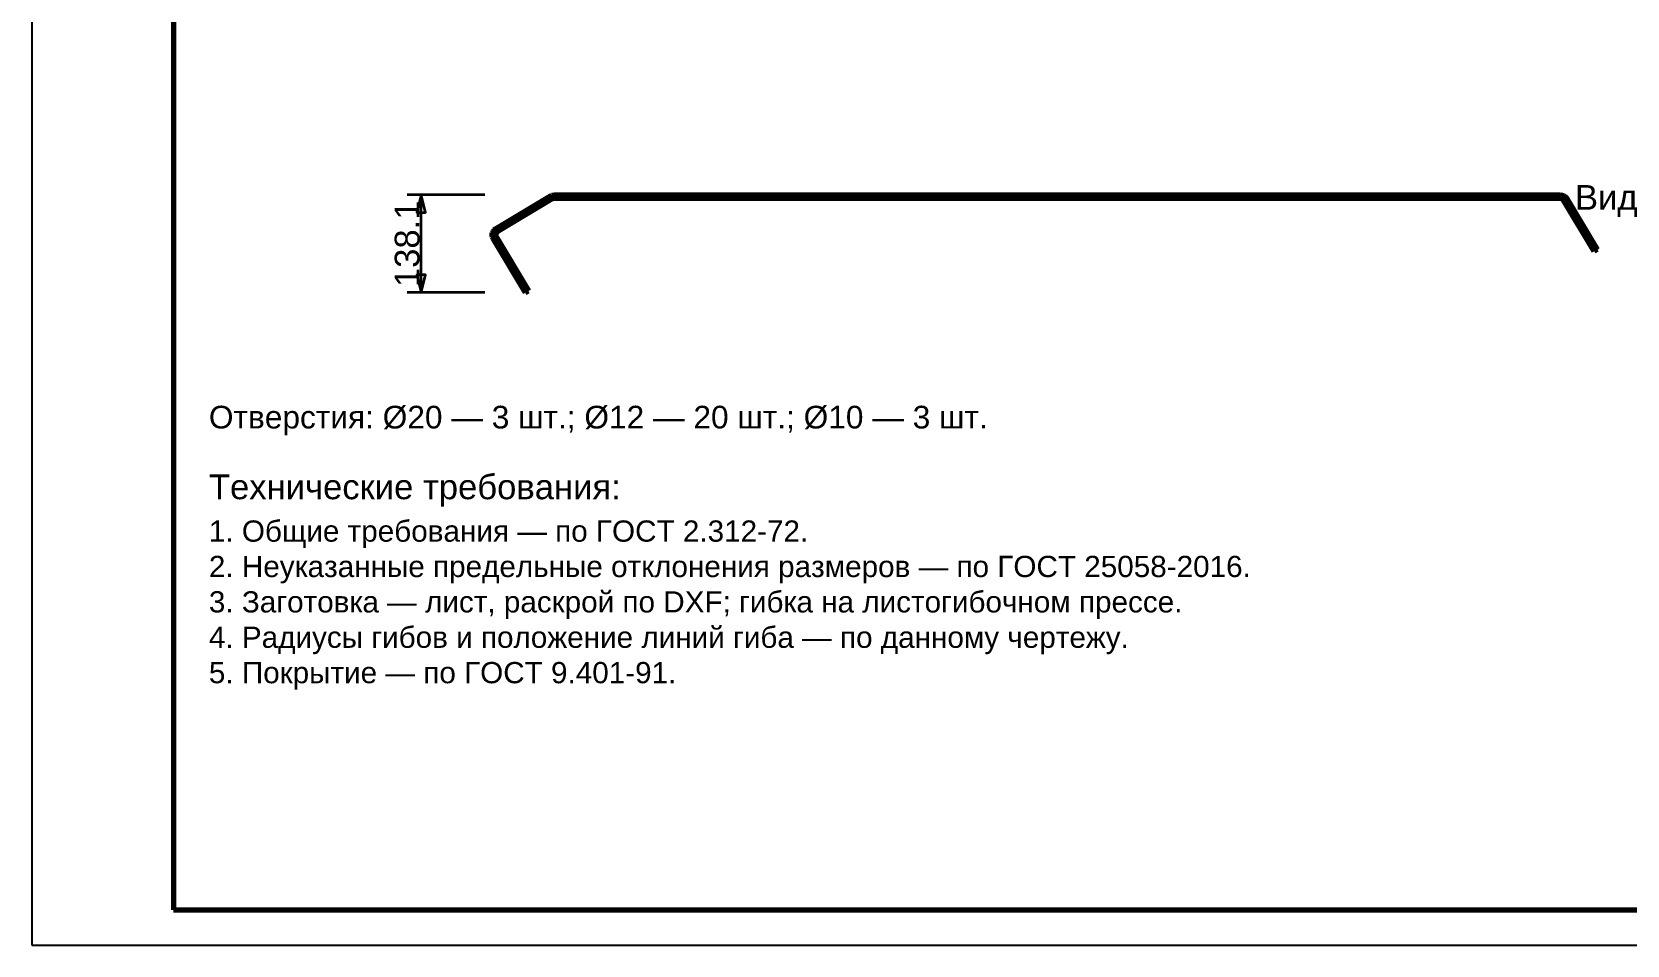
# Model space of a CAD drawing. Header units: millimetres. Extents: x 0 to 420, y 0 to 297.
# Drawn here: x 0 to 225.3, y 0 to 129 of the extents above; entities that cross this region are included whole.
import ezdxf
from ezdxf.enums import TextEntityAlignment as Align

# ---------------------------------------------------------------- set-up
doc = ezdxf.new("R2010")
doc.units = ezdxf.units.MM
doc.linetypes.add('DASHED', pattern=[1.524, 1.27, -0.254])
doc.styles.add('GOST', font='Arial')

msp = doc.modelspace()

# ---------------------------------------------------------------- linework, layer by layer
at = {"color": 7, "lineweight": 35}
for p, q in [((64, 106), (53, 106)), ((55, 92.19), (55, 106)), ((64, 92.19), (53, 92.19))]:
    msp.add_line(p, q, dxfattribs=at)
at = {"color": 1, "lineweight": 70}
for p, q in [((73.25, 105.86), (73.41, 105.94)), ((73.41, 105.94), (73.58, 105.98)), ((73.58, 105.98), (73.76, 106)), ((73.76, 106), (215.94, 106)), ((73.76, 105.5), (73.76, 106)), ((215.94, 106), (216.15, 105.98)), ((215.94, 105.5), (215.94, 106)), ((216.15, 105.98), (216.34, 105.92)), ((216.34, 105.92), (216.52, 105.82)), ((65.48, 101.19), (73.25, 105.86)), ((73.51, 105.43), (65.74, 100.76)), ((73.63, 105.48), (73.51, 105.43)), ((73.76, 105.5), (73.63, 105.48)), ((215.94, 105.5), (73.76, 105.5)), ((216.11, 105.47), (215.94, 105.5)), ((216.26, 105.39), (216.11, 105.47)), ((216.37, 105.26), (216.26, 105.39)), ((220.7, 98.04), (216.37, 105.26)), ((216.52, 105.82), (216.68, 105.68)), ((216.68, 105.68), (216.8, 105.52)), ((216.8, 105.52), (221.13, 98.3)), ((65, 100.46), (65.06, 100.68)), ((65, 100.24), (65, 100.46)), ((65.05, 100.02), (65, 100.24)), ((65.14, 99.82), (65.05, 100.02)), ((65.06, 100.68), (65.16, 100.88)), ((69.72, 92.19), (65.14, 99.82)), ((65.16, 100.88), (65.3, 101.05)), ((65.3, 101.05), (65.48, 101.19)), ((65.54, 100.53), (65.5, 100.38)), ((65.5, 100.38), (65.51, 100.22)), ((65.51, 100.22), (65.57, 100.08)), ((65.62, 100.66), (65.54, 100.53)), ((65.57, 100.08), (70.15, 92.45)), ((65.74, 100.76), (65.62, 100.66)), ((221.13, 98.3), (220.7, 98.04)), ((69.72, 92.19), (70.15, 92.45))]:
    msp.add_line(p, q, dxfattribs=at)
at = {"color": 5, "linetype": 'DASHED', "lineweight": 35}
for p, q in [((73.25, 105.86), (73.41, 105.94)), ((73.41, 105.94), (73.58, 105.98)), ((73.58, 105.98), (73.76, 106)), ((73.76, 106), (215.94, 106)), ((215.94, 106), (216.15, 105.98)), ((216.15, 105.98), (216.34, 105.92)), ((216.34, 105.92), (216.52, 105.82)), ((65.48, 101.19), (73.25, 105.86)), ((65.74, 100.76), (73.51, 105.43)), ((73.51, 105.43), (73.63, 105.48)), ((73.63, 105.48), (73.76, 105.5)), ((73.76, 105.5), (215.94, 105.5)), ((215.94, 105.5), (216.11, 105.47)), ((216.11, 105.47), (216.26, 105.39)), ((216.26, 105.39), (216.37, 105.26)), ((216.37, 105.26), (220.7, 98.04)), ((216.52, 105.82), (216.68, 105.68)), ((216.68, 105.68), (216.8, 105.52)), ((216.8, 105.52), (221.13, 98.3)), ((219.02, 101.81), (218.59, 101.56)), ((219.02, 101.81), (218.59, 101.56)), ((219.02, 101.81), (218.59, 101.56)), ((219.02, 101.81), (218.59, 101.56)), ((219.02, 101.81), (218.59, 101.56)), ((219.02, 101.81), (218.59, 101.56)), ((219.02, 101.81), (218.59, 101.56)), ((219.02, 101.81), (218.59, 101.56)), ((219.02, 101.81), (218.59, 101.56)), ((219.02, 101.81), (218.59, 101.56)), ((218.59, 101.56), (218.6, 101.54)), ((218.6, 101.54), (218.59, 101.56)), ((218.59, 101.56), (218.6, 101.54)), ((218.6, 101.54), (218.59, 101.56)), ((218.59, 101.56), (218.6, 101.54)), ((218.6, 101.54), (218.59, 101.56)), ((218.59, 101.56), (218.6, 101.54)), ((218.6, 101.54), (218.59, 101.56)), ((218.59, 101.56), (218.6, 101.54)), ((218.6, 101.54), (218.59, 101.56)), ((218.6, 101.54), (218.62, 101.51)), ((218.62, 101.51), (218.6, 101.54)), ((218.6, 101.54), (218.62, 101.51)), ((218.62, 101.51), (218.6, 101.54)), ((218.6, 101.54), (218.62, 101.51)), ((218.62, 101.51), (218.6, 101.54)), ((218.6, 101.54), (218.62, 101.51)), ((218.62, 101.51), (218.6, 101.54)), ((218.6, 101.54), (218.62, 101.51)), ((218.62, 101.51), (218.6, 101.54)), ((218.62, 101.51), (218.66, 101.44)), ((218.66, 101.44), (218.62, 101.51)), ((218.62, 101.51), (218.66, 101.44)), ((218.66, 101.44), (218.62, 101.51)), ((218.62, 101.51), (218.66, 101.44)), ((218.66, 101.44), (218.62, 101.51)), ((218.62, 101.51), (218.66, 101.44)), ((218.66, 101.44), (218.62, 101.51)), ((218.62, 101.51), (218.66, 101.44)), ((218.66, 101.44), (218.62, 101.51)), ((218.66, 101.44), (218.71, 101.36)), ((218.71, 101.36), (218.66, 101.44)), ((218.66, 101.44), (218.71, 101.36)), ((218.71, 101.36), (218.66, 101.44)), ((218.66, 101.44), (218.71, 101.36)), ((218.71, 101.36), (218.66, 101.44)), ((218.66, 101.44), (218.71, 101.36)), ((218.71, 101.36), (218.66, 101.44)), ((218.66, 101.44), (218.71, 101.36)), ((218.71, 101.36), (218.66, 101.44)), ((219.03, 101.8), (219.02, 101.81)), ((219.02, 101.81), (219.03, 101.8)), ((219.03, 101.8), (219.02, 101.81)), ((219.02, 101.81), (219.03, 101.8)), ((219.03, 101.8), (219.02, 101.81)), ((219.02, 101.81), (219.03, 101.8)), ((219.03, 101.8), (219.02, 101.81)), ((219.02, 101.81), (219.03, 101.8)), ((219.03, 101.8), (219.02, 101.81)), ((219.02, 101.81), (219.03, 101.8)), ((219.05, 101.76), (219.03, 101.8)), ((219.03, 101.8), (219.05, 101.76)), ((219.05, 101.76), (219.03, 101.8)), ((219.03, 101.8), (219.05, 101.76)), ((219.05, 101.76), (219.03, 101.8)), ((219.03, 101.8), (219.05, 101.76)), ((219.05, 101.76), (219.03, 101.8)), ((219.03, 101.8), (219.05, 101.76)), ((219.05, 101.76), (219.03, 101.8)), ((219.03, 101.8), (219.05, 101.76)), ((219.09, 101.7), (219.05, 101.76)), ((219.05, 101.76), (219.09, 101.7)), ((219.09, 101.7), (219.05, 101.76)), ((219.05, 101.76), (219.09, 101.7)), ((219.09, 101.7), (219.05, 101.76)), ((219.05, 101.76), (219.09, 101.7)), ((219.09, 101.7), (219.05, 101.76)), ((219.05, 101.76), (219.09, 101.7)), ((219.09, 101.7), (219.05, 101.76)), ((219.05, 101.76), (219.09, 101.7)), ((219.14, 101.62), (219.09, 101.7)), ((219.09, 101.7), (219.14, 101.62)), ((219.14, 101.62), (219.09, 101.7)), ((219.09, 101.7), (219.14, 101.62)), ((219.14, 101.62), (219.09, 101.7)), ((219.09, 101.7), (219.14, 101.62)), ((219.14, 101.62), (219.09, 101.7)), ((219.09, 101.7), (219.14, 101.62)), ((219.14, 101.62), (219.09, 101.7)), ((219.09, 101.7), (219.14, 101.62)), ((219.2, 101.52), (219.14, 101.62)), ((219.14, 101.62), (219.2, 101.52)), ((219.2, 101.52), (219.14, 101.62)), ((219.14, 101.62), (219.2, 101.52)), ((219.2, 101.52), (219.14, 101.62)), ((219.14, 101.62), (219.2, 101.52)), ((219.2, 101.52), (219.14, 101.62)), ((219.14, 101.62), (219.2, 101.52)), ((219.2, 101.52), (219.14, 101.62)), ((219.14, 101.62), (219.2, 101.52)), ((219.26, 101.41), (219.2, 101.52)), ((219.2, 101.52), (219.26, 101.41)), ((219.26, 101.41), (219.2, 101.52)), ((219.2, 101.52), (219.26, 101.41)), ((219.26, 101.41), (219.2, 101.52)), ((219.2, 101.52), (219.26, 101.41)), ((219.26, 101.41), (219.2, 101.52)), ((219.2, 101.52), (219.26, 101.41)), ((219.26, 101.41), (219.2, 101.52)), ((219.2, 101.52), (219.26, 101.41)), ((219.33, 101.3), (219.26, 101.41)), ((219.26, 101.41), (219.33, 101.3)), ((219.33, 101.3), (219.26, 101.41)), ((219.26, 101.41), (219.33, 101.3)), ((219.33, 101.3), (219.26, 101.41)), ((219.26, 101.41), (219.33, 101.3)), ((219.33, 101.3), (219.26, 101.41)), ((219.26, 101.41), (219.33, 101.3)), ((219.33, 101.3), (219.26, 101.41)), ((219.26, 101.41), (219.33, 101.3)), ((65, 100.46), (65.06, 100.68)), ((65, 100.24), (65, 100.46)), ((65.05, 100.02), (65, 100.24)), ((65.14, 99.82), (65.05, 100.02)), ((65.06, 100.68), (65.16, 100.88)), ((69.72, 92.19), (65.14, 99.82)), ((65.16, 100.88), (65.3, 101.05)), ((65.3, 101.05), (65.48, 101.19)), ((65.5, 100.38), (65.54, 100.53)), ((65.51, 100.22), (65.5, 100.38)), ((65.57, 100.08), (65.51, 100.22)), ((65.54, 100.53), (65.62, 100.66)), ((70.15, 92.45), (65.57, 100.08)), ((65.62, 100.66), (65.74, 100.76)), ((218.71, 101.36), (218.77, 101.27)), ((218.77, 101.27), (218.71, 101.36)), ((218.71, 101.36), (218.77, 101.27)), ((218.77, 101.27), (218.71, 101.36)), ((218.71, 101.36), (218.77, 101.27)), ((218.77, 101.27), (218.71, 101.36)), ((218.71, 101.36), (218.77, 101.27)), ((218.77, 101.27), (218.71, 101.36)), ((218.71, 101.36), (218.77, 101.27)), ((218.77, 101.27), (218.71, 101.36)), ((218.77, 101.27), (218.83, 101.16)), ((218.83, 101.16), (218.77, 101.27)), ((218.77, 101.27), (218.83, 101.16)), ((218.83, 101.16), (218.77, 101.27)), ((218.77, 101.27), (218.83, 101.16)), ((218.83, 101.16), (218.77, 101.27)), ((218.77, 101.27), (218.83, 101.16)), ((218.83, 101.16), (218.77, 101.27)), ((218.77, 101.27), (218.83, 101.16)), ((218.83, 101.16), (218.77, 101.27)), ((218.83, 101.16), (218.9, 101.04)), ((218.9, 101.04), (218.83, 101.16)), ((218.83, 101.16), (218.9, 101.04)), ((218.9, 101.04), (218.83, 101.16)), ((218.83, 101.16), (218.9, 101.04)), ((218.9, 101.04), (218.83, 101.16)), ((218.83, 101.16), (218.9, 101.04)), ((218.9, 101.04), (218.83, 101.16)), ((218.83, 101.16), (218.9, 101.04)), ((218.9, 101.04), (218.83, 101.16)), ((218.9, 101.04), (218.97, 100.93)), ((218.97, 100.93), (218.9, 101.04)), ((218.9, 101.04), (218.97, 100.93)), ((218.97, 100.93), (218.9, 101.04)), ((218.9, 101.04), (218.97, 100.93)), ((218.97, 100.93), (218.9, 101.04)), ((218.9, 101.04), (218.97, 100.93)), ((218.97, 100.93), (218.9, 101.04)), ((218.9, 101.04), (218.97, 100.93)), ((218.97, 100.93), (218.9, 101.04)), ((218.97, 100.93), (219.04, 100.82)), ((219.04, 100.82), (218.97, 100.93)), ((218.97, 100.93), (219.04, 100.82)), ((219.04, 100.82), (218.97, 100.93)), ((218.97, 100.93), (219.04, 100.82)), ((219.04, 100.82), (218.97, 100.93)), ((218.97, 100.93), (219.04, 100.82)), ((219.04, 100.82), (218.97, 100.93)), ((218.97, 100.93), (219.04, 100.82)), ((219.04, 100.82), (218.97, 100.93)), ((219.04, 100.82), (219.1, 100.72)), ((219.1, 100.72), (219.04, 100.82)), ((219.04, 100.82), (219.1, 100.72)), ((219.1, 100.72), (219.04, 100.82)), ((219.04, 100.82), (219.1, 100.72)), ((219.1, 100.72), (219.04, 100.82)), ((219.04, 100.82), (219.1, 100.72)), ((219.1, 100.72), (219.04, 100.82)), ((219.04, 100.82), (219.1, 100.72)), ((219.1, 100.72), (219.04, 100.82)), ((219.1, 100.72), (219.14, 100.64)), ((219.14, 100.64), (219.1, 100.72)), ((219.1, 100.72), (219.14, 100.64)), ((219.14, 100.64), (219.1, 100.72)), ((219.1, 100.72), (219.14, 100.64)), ((219.14, 100.64), (219.1, 100.72)), ((219.1, 100.72), (219.14, 100.64)), ((219.14, 100.64), (219.1, 100.72)), ((219.1, 100.72), (219.14, 100.64)), ((219.14, 100.64), (219.1, 100.72)), ((219.14, 100.64), (219.18, 100.58)), ((219.18, 100.58), (219.14, 100.64)), ((219.14, 100.64), (219.18, 100.58)), ((219.18, 100.58), (219.14, 100.64)), ((219.14, 100.64), (219.18, 100.58)), ((219.18, 100.58), (219.14, 100.64)), ((219.14, 100.64), (219.18, 100.58)), ((219.18, 100.58), (219.14, 100.64)), ((219.14, 100.64), (219.18, 100.58)), ((219.18, 100.58), (219.14, 100.64)), ((219.18, 100.58), (219.2, 100.54)), ((219.2, 100.54), (219.18, 100.58)), ((219.18, 100.58), (219.2, 100.54)), ((219.2, 100.54), (219.18, 100.58)), ((219.18, 100.58), (219.2, 100.54)), ((219.2, 100.54), (219.18, 100.58)), ((219.18, 100.58), (219.2, 100.54)), ((219.2, 100.54), (219.18, 100.58)), ((219.18, 100.58), (219.2, 100.54)), ((219.2, 100.54), (219.18, 100.58)), ((219.2, 100.54), (219.21, 100.53)), ((219.21, 100.53), (219.2, 100.54)), ((219.2, 100.54), (219.21, 100.53)), ((219.21, 100.53), (219.2, 100.54)), ((219.2, 100.54), (219.21, 100.53)), ((219.21, 100.53), (219.2, 100.54)), ((219.2, 100.54), (219.21, 100.53)), ((219.21, 100.53), (219.2, 100.54)), ((219.2, 100.54), (219.21, 100.53)), ((219.21, 100.53), (219.2, 100.54)), ((219.64, 100.79), (219.21, 100.53)), ((219.64, 100.79), (219.21, 100.53)), ((219.64, 100.79), (219.21, 100.53)), ((219.64, 100.79), (219.21, 100.53)), ((219.64, 100.79), (219.21, 100.53)), ((219.64, 100.79), (219.21, 100.53)), ((219.64, 100.79), (219.21, 100.53)), ((219.64, 100.79), (219.21, 100.53)), ((219.64, 100.79), (219.21, 100.53)), ((219.64, 100.79), (219.21, 100.53)), ((219.4, 101.19), (219.33, 101.3)), ((219.33, 101.3), (219.4, 101.19)), ((219.4, 101.19), (219.33, 101.3)), ((219.33, 101.3), (219.4, 101.19)), ((219.4, 101.19), (219.33, 101.3)), ((219.33, 101.3), (219.4, 101.19)), ((219.4, 101.19), (219.33, 101.3)), ((219.33, 101.3), (219.4, 101.19)), ((219.4, 101.19), (219.33, 101.3)), ((219.33, 101.3), (219.4, 101.19)), ((219.47, 101.08), (219.4, 101.19)), ((219.4, 101.19), (219.47, 101.08)), ((219.47, 101.08), (219.4, 101.19)), ((219.4, 101.19), (219.47, 101.08)), ((219.47, 101.08), (219.4, 101.19)), ((219.4, 101.19), (219.47, 101.08)), ((219.47, 101.08), (219.4, 101.19)), ((219.4, 101.19), (219.47, 101.08)), ((219.47, 101.08), (219.4, 101.19)), ((219.4, 101.19), (219.47, 101.08)), ((219.52, 100.98), (219.47, 101.08)), ((219.47, 101.08), (219.52, 100.98)), ((219.52, 100.98), (219.47, 101.08)), ((219.47, 101.08), (219.52, 100.98)), ((219.52, 100.98), (219.47, 101.08)), ((219.47, 101.08), (219.52, 100.98)), ((219.52, 100.98), (219.47, 101.08)), ((219.47, 101.08), (219.52, 100.98)), ((219.52, 100.98), (219.47, 101.08)), ((219.47, 101.08), (219.52, 100.98)), ((219.57, 100.9), (219.52, 100.98)), ((219.52, 100.98), (219.57, 100.9)), ((219.57, 100.9), (219.52, 100.98)), ((219.52, 100.98), (219.57, 100.9)), ((219.57, 100.9), (219.52, 100.98)), ((219.52, 100.98), (219.57, 100.9)), ((219.57, 100.9), (219.52, 100.98)), ((219.52, 100.98), (219.57, 100.9)), ((219.57, 100.9), (219.52, 100.98)), ((219.52, 100.98), (219.57, 100.9)), ((219.61, 100.84), (219.57, 100.9)), ((219.57, 100.9), (219.61, 100.84)), ((219.61, 100.84), (219.57, 100.9)), ((219.57, 100.9), (219.61, 100.84)), ((219.61, 100.84), (219.57, 100.9)), ((219.57, 100.9), (219.61, 100.84)), ((219.61, 100.84), (219.57, 100.9)), ((219.57, 100.9), (219.61, 100.84)), ((219.61, 100.84), (219.57, 100.9)), ((219.57, 100.9), (219.61, 100.84)), ((219.63, 100.8), (219.61, 100.84)), ((219.61, 100.84), (219.63, 100.8)), ((219.63, 100.8), (219.61, 100.84)), ((219.61, 100.84), (219.63, 100.8)), ((219.63, 100.8), (219.61, 100.84)), ((219.61, 100.84), (219.63, 100.8)), ((219.63, 100.8), (219.61, 100.84)), ((219.61, 100.84), (219.63, 100.8)), ((219.63, 100.8), (219.61, 100.84)), ((219.61, 100.84), (219.63, 100.8)), ((219.64, 100.79), (219.63, 100.8)), ((219.63, 100.8), (219.64, 100.79)), ((219.64, 100.79), (219.63, 100.8)), ((219.63, 100.8), (219.64, 100.79)), ((219.64, 100.79), (219.63, 100.8)), ((219.63, 100.8), (219.64, 100.79)), ((219.64, 100.79), (219.63, 100.8)), ((219.63, 100.8), (219.64, 100.79)), ((219.64, 100.79), (219.63, 100.8)), ((219.63, 100.8), (219.64, 100.79)), ((221.13, 98.3), (220.7, 98.04)), ((67.46, 95.95), (67.46, 95.96)), ((67.46, 95.96), (67.46, 95.96)), ((67.46, 95.96), (67.46, 95.96)), ((67.46, 95.96), (67.46, 95.95)), ((67.46, 95.95), (67.46, 95.96)), ((67.46, 95.96), (67.46, 95.96)), ((67.46, 95.96), (67.46, 95.96)), ((67.46, 95.96), (67.46, 95.95)), ((67.46, 95.95), (67.46, 95.96)), ((67.46, 95.96), (67.46, 95.96)), ((67.46, 95.96), (67.46, 95.96)), ((67.46, 95.96), (67.46, 95.95)), ((67.46, 95.95), (67.46, 95.96)), ((67.46, 95.96), (67.46, 95.96)), ((67.46, 95.96), (67.46, 95.96)), ((67.46, 95.96), (67.46, 95.95)), ((67.46, 95.95), (67.46, 95.96)), ((67.46, 95.96), (67.46, 95.96)), ((67.46, 95.96), (67.46, 95.96)), ((67.46, 95.96), (67.46, 95.95)), ((67.47, 95.93), (67.46, 95.95)), ((67.46, 95.95), (67.47, 95.93)), ((67.47, 95.93), (67.46, 95.95)), ((67.46, 95.95), (67.47, 95.93)), ((67.47, 95.93), (67.46, 95.95)), ((67.46, 95.95), (67.47, 95.93)), ((67.47, 95.93), (67.46, 95.95)), ((67.46, 95.95), (67.47, 95.93)), ((67.47, 95.93), (67.46, 95.95)), ((67.46, 95.95), (67.47, 95.93)), ((67.49, 95.91), (67.47, 95.93)), ((67.47, 95.93), (67.49, 95.91)), ((67.49, 95.91), (67.47, 95.93)), ((67.47, 95.93), (67.49, 95.91)), ((67.49, 95.91), (67.47, 95.93)), ((67.47, 95.93), (67.49, 95.91)), ((67.49, 95.91), (67.47, 95.93)), ((67.47, 95.93), (67.49, 95.91)), ((67.49, 95.91), (67.47, 95.93)), ((67.47, 95.93), (67.49, 95.91)), ((67.5, 95.88), (67.49, 95.91)), ((67.49, 95.91), (67.5, 95.88)), ((67.5, 95.88), (67.49, 95.91)), ((67.49, 95.91), (67.5, 95.88)), ((67.5, 95.88), (67.49, 95.91)), ((67.49, 95.91), (67.5, 95.88)), ((67.5, 95.88), (67.49, 95.91)), ((67.49, 95.91), (67.5, 95.88)), ((67.5, 95.88), (67.49, 95.91)), ((67.49, 95.91), (67.5, 95.88)), ((67.52, 95.85), (67.5, 95.88)), ((67.5, 95.88), (67.52, 95.85)), ((67.52, 95.85), (67.5, 95.88)), ((67.5, 95.88), (67.52, 95.85)), ((67.52, 95.85), (67.5, 95.88)), ((67.5, 95.88), (67.52, 95.85)), ((67.52, 95.85), (67.5, 95.88)), ((67.5, 95.88), (67.52, 95.85)), ((67.52, 95.85), (67.5, 95.88)), ((67.5, 95.88), (67.52, 95.85)), ((67.55, 95.81), (67.52, 95.85)), ((67.52, 95.85), (67.55, 95.81)), ((67.55, 95.81), (67.52, 95.85)), ((67.52, 95.85), (67.55, 95.81)), ((67.55, 95.81), (67.52, 95.85)), ((67.52, 95.85), (67.55, 95.81)), ((67.55, 95.81), (67.52, 95.85)), ((67.52, 95.85), (67.55, 95.81)), ((67.55, 95.81), (67.52, 95.85)), ((67.52, 95.85), (67.55, 95.81)), ((67.57, 95.77), (67.55, 95.81)), ((67.55, 95.81), (67.57, 95.77)), ((67.57, 95.77), (67.55, 95.81)), ((67.55, 95.81), (67.57, 95.77)), ((67.57, 95.77), (67.55, 95.81)), ((67.55, 95.81), (67.57, 95.77)), ((67.57, 95.77), (67.55, 95.81)), ((67.55, 95.81), (67.57, 95.77)), ((67.57, 95.77), (67.55, 95.81)), ((67.55, 95.81), (67.57, 95.77)), ((67.6, 95.72), (67.57, 95.77)), ((67.57, 95.77), (67.6, 95.72)), ((67.6, 95.72), (67.57, 95.77)), ((67.57, 95.77), (67.6, 95.72)), ((67.6, 95.72), (67.57, 95.77)), ((67.57, 95.77), (67.6, 95.72)), ((67.6, 95.72), (67.57, 95.77)), ((67.57, 95.77), (67.6, 95.72)), ((67.6, 95.72), (67.57, 95.77)), ((67.57, 95.77), (67.6, 95.72)), ((67.63, 95.67), (67.6, 95.72)), ((67.6, 95.72), (67.63, 95.67)), ((67.63, 95.67), (67.6, 95.72)), ((67.6, 95.72), (67.63, 95.67)), ((67.63, 95.67), (67.6, 95.72)), ((67.6, 95.72), (67.63, 95.67)), ((67.63, 95.67), (67.6, 95.72)), ((67.6, 95.72), (67.63, 95.67)), ((67.63, 95.67), (67.6, 95.72)), ((67.6, 95.72), (67.63, 95.67)), ((67.66, 95.62), (67.63, 95.67)), ((67.63, 95.67), (67.66, 95.62)), ((67.66, 95.62), (67.63, 95.67)), ((67.63, 95.67), (67.66, 95.62)), ((67.66, 95.62), (67.63, 95.67)), ((67.63, 95.67), (67.66, 95.62)), ((67.66, 95.62), (67.63, 95.67)), ((67.63, 95.67), (67.66, 95.62)), ((67.66, 95.62), (67.63, 95.67)), ((67.63, 95.67), (67.66, 95.62)), ((67.7, 95.56), (67.66, 95.62)), ((67.66, 95.62), (67.7, 95.56)), ((67.7, 95.56), (67.66, 95.62)), ((67.66, 95.62), (67.7, 95.56)), ((67.7, 95.56), (67.66, 95.62)), ((67.66, 95.62), (67.7, 95.56)), ((67.7, 95.56), (67.66, 95.62)), ((67.66, 95.62), (67.7, 95.56)), ((67.7, 95.56), (67.66, 95.62)), ((67.66, 95.62), (67.7, 95.56)), ((67.73, 95.5), (67.7, 95.56)), ((67.7, 95.56), (67.73, 95.5)), ((67.73, 95.5), (67.7, 95.56)), ((67.7, 95.56), (67.73, 95.5)), ((67.73, 95.5), (67.7, 95.56)), ((67.7, 95.56), (67.73, 95.5)), ((67.73, 95.5), (67.7, 95.56)), ((67.7, 95.56), (67.73, 95.5)), ((67.73, 95.5), (67.7, 95.56)), ((67.7, 95.56), (67.73, 95.5)), ((67.77, 95.45), (67.73, 95.5)), ((67.73, 95.5), (67.77, 95.45)), ((67.77, 95.45), (67.73, 95.5)), ((67.73, 95.5), (67.77, 95.45)), ((67.77, 95.45), (67.73, 95.5)), ((67.73, 95.5), (67.77, 95.45)), ((67.77, 95.45), (67.73, 95.5)), ((67.73, 95.5), (67.77, 95.45)), ((67.77, 95.45), (67.73, 95.5)), ((67.73, 95.5), (67.77, 95.45)), ((67.77, 95.45), (68.07, 94.93)), ((68.07, 94.93), (67.77, 95.45)), ((67.77, 95.45), (68.07, 94.93)), ((68.07, 94.93), (67.77, 95.45)), ((67.77, 95.45), (68.07, 94.93)), ((68.07, 94.93), (67.77, 95.45)), ((67.77, 95.45), (68.07, 94.93)), ((68.07, 94.93), (67.77, 95.45)), ((67.77, 95.45), (68.07, 94.93)), ((68.07, 94.93), (67.77, 95.45)), ((67.89, 96.22), (67.88, 96.22)), ((67.88, 96.22), (67.89, 96.22)), ((67.89, 96.22), (67.88, 96.22)), ((67.88, 96.22), (67.89, 96.22)), ((67.89, 96.22), (67.88, 96.22)), ((67.88, 96.22), (67.89, 96.22)), ((67.89, 96.22), (67.88, 96.22)), ((67.88, 96.22), (67.89, 96.22)), ((67.89, 96.22), (67.88, 96.22)), ((67.88, 96.22), (67.89, 96.22)), ((67.89, 96.21), (67.89, 96.22)), ((67.89, 96.22), (67.89, 96.21)), ((67.89, 96.21), (67.89, 96.22)), ((67.89, 96.22), (67.89, 96.21)), ((67.89, 96.21), (67.89, 96.22)), ((67.89, 96.22), (67.89, 96.21)), ((67.89, 96.21), (67.89, 96.22)), ((67.89, 96.22), (67.89, 96.21)), ((67.89, 96.21), (67.89, 96.22)), ((67.89, 96.22), (67.89, 96.21)), ((67.9, 96.19), (67.89, 96.21)), ((67.89, 96.21), (67.9, 96.19)), ((67.9, 96.19), (67.89, 96.21)), ((67.89, 96.21), (67.9, 96.19)), ((67.9, 96.19), (67.89, 96.21)), ((67.89, 96.21), (67.9, 96.19)), ((67.9, 96.19), (67.89, 96.21)), ((67.89, 96.21), (67.9, 96.19)), ((67.9, 96.19), (67.89, 96.21)), ((67.89, 96.21), (67.9, 96.19)), ((67.92, 96.17), (67.9, 96.19)), ((67.9, 96.19), (67.92, 96.17)), ((67.92, 96.17), (67.9, 96.19)), ((67.9, 96.19), (67.92, 96.17)), ((67.92, 96.17), (67.9, 96.19)), ((67.9, 96.19), (67.92, 96.17)), ((67.92, 96.17), (67.9, 96.19)), ((67.9, 96.19), (67.92, 96.17)), ((67.92, 96.17), (67.9, 96.19)), ((67.9, 96.19), (67.92, 96.17)), ((67.93, 96.14), (67.92, 96.17)), ((67.92, 96.17), (67.93, 96.14)), ((67.93, 96.14), (67.92, 96.17)), ((67.92, 96.17), (67.93, 96.14)), ((67.93, 96.14), (67.92, 96.17)), ((67.92, 96.17), (67.93, 96.14)), ((67.93, 96.14), (67.92, 96.17)), ((67.92, 96.17), (67.93, 96.14)), ((67.93, 96.14), (67.92, 96.17)), ((67.92, 96.17), (67.93, 96.14)), ((67.95, 96.11), (67.93, 96.14)), ((67.93, 96.14), (67.95, 96.11)), ((67.95, 96.11), (67.93, 96.14)), ((67.93, 96.14), (67.95, 96.11)), ((67.95, 96.11), (67.93, 96.14)), ((67.93, 96.14), (67.95, 96.11)), ((67.95, 96.11), (67.93, 96.14)), ((67.93, 96.14), (67.95, 96.11)), ((67.95, 96.11), (67.93, 96.14)), ((67.93, 96.14), (67.95, 96.11)), ((67.98, 96.07), (67.95, 96.11)), ((67.95, 96.11), (67.98, 96.07)), ((67.98, 96.07), (67.95, 96.11)), ((67.95, 96.11), (67.98, 96.07)), ((67.98, 96.07), (67.95, 96.11)), ((67.95, 96.11), (67.98, 96.07)), ((67.98, 96.07), (67.95, 96.11)), ((67.95, 96.11), (67.98, 96.07)), ((67.98, 96.07), (67.95, 96.11)), ((67.95, 96.11), (67.98, 96.07)), ((68, 96.02), (67.98, 96.07)), ((67.98, 96.07), (68, 96.02)), ((68, 96.02), (67.98, 96.07)), ((67.98, 96.07), (68, 96.02)), ((68, 96.02), (67.98, 96.07)), ((67.98, 96.07), (68, 96.02)), ((68, 96.02), (67.98, 96.07)), ((67.98, 96.07), (68, 96.02)), ((68, 96.02), (67.98, 96.07)), ((67.98, 96.07), (68, 96.02)), ((68.03, 95.98), (68, 96.02)), ((68, 96.02), (68.03, 95.98)), ((68.03, 95.98), (68, 96.02)), ((68, 96.02), (68.03, 95.98)), ((68.03, 95.98), (68, 96.02)), ((68, 96.02), (68.03, 95.98)), ((68.03, 95.98), (68, 96.02)), ((68, 96.02), (68.03, 95.98)), ((68.03, 95.98), (68, 96.02)), ((68, 96.02), (68.03, 95.98)), ((68.06, 95.93), (68.03, 95.98)), ((68.03, 95.98), (68.06, 95.93)), ((68.06, 95.93), (68.03, 95.98)), ((68.03, 95.98), (68.06, 95.93)), ((68.06, 95.93), (68.03, 95.98)), ((68.03, 95.98), (68.06, 95.93)), ((68.06, 95.93), (68.03, 95.98)), ((68.03, 95.98), (68.06, 95.93)), ((68.06, 95.93), (68.03, 95.98)), ((68.03, 95.98), (68.06, 95.93)), ((68.09, 95.87), (68.06, 95.93)), ((68.06, 95.93), (68.09, 95.87)), ((68.09, 95.87), (68.06, 95.93)), ((68.06, 95.93), (68.09, 95.87)), ((68.09, 95.87), (68.06, 95.93)), ((68.06, 95.93), (68.09, 95.87)), ((68.09, 95.87), (68.06, 95.93)), ((68.06, 95.93), (68.09, 95.87)), ((68.09, 95.87), (68.06, 95.93)), ((68.06, 95.93), (68.09, 95.87)), ((68.07, 94.93), (68.11, 94.87)), ((68.11, 94.87), (68.07, 94.93)), ((68.07, 94.93), (68.11, 94.87)), ((68.11, 94.87), (68.07, 94.93)), ((68.07, 94.93), (68.11, 94.87)), ((68.11, 94.87), (68.07, 94.93)), ((68.07, 94.93), (68.11, 94.87)), ((68.11, 94.87), (68.07, 94.93)), ((68.07, 94.93), (68.11, 94.87)), ((68.11, 94.87), (68.07, 94.93)), ((68.13, 95.82), (68.09, 95.87)), ((68.09, 95.87), (68.13, 95.82)), ((68.13, 95.82), (68.09, 95.87)), ((68.09, 95.87), (68.13, 95.82)), ((68.13, 95.82), (68.09, 95.87)), ((68.09, 95.87), (68.13, 95.82)), ((68.13, 95.82), (68.09, 95.87)), ((68.09, 95.87), (68.13, 95.82)), ((68.13, 95.82), (68.09, 95.87)), ((68.09, 95.87), (68.13, 95.82)), ((68.11, 94.87), (68.14, 94.82)), ((68.14, 94.82), (68.11, 94.87)), ((68.11, 94.87), (68.14, 94.82)), ((68.14, 94.82), (68.11, 94.87)), ((68.11, 94.87), (68.14, 94.82)), ((68.14, 94.82), (68.11, 94.87)), ((68.11, 94.87), (68.14, 94.82)), ((68.14, 94.82), (68.11, 94.87)), ((68.11, 94.87), (68.14, 94.82)), ((68.14, 94.82), (68.11, 94.87)), ((68.16, 95.76), (68.13, 95.82)), ((68.13, 95.82), (68.16, 95.76)), ((68.16, 95.76), (68.13, 95.82)), ((68.13, 95.82), (68.16, 95.76)), ((68.16, 95.76), (68.13, 95.82)), ((68.13, 95.82), (68.16, 95.76)), ((68.16, 95.76), (68.13, 95.82)), ((68.13, 95.82), (68.16, 95.76)), ((68.16, 95.76), (68.13, 95.82)), ((68.13, 95.82), (68.16, 95.76)), ((68.14, 94.82), (68.18, 94.76)), ((68.18, 94.76), (68.14, 94.82)), ((68.14, 94.82), (68.18, 94.76)), ((68.18, 94.76), (68.14, 94.82)), ((68.14, 94.82), (68.18, 94.76)), ((68.18, 94.76), (68.14, 94.82)), ((68.14, 94.82), (68.18, 94.76)), ((68.18, 94.76), (68.14, 94.82)), ((68.14, 94.82), (68.18, 94.76)), ((68.18, 94.76), (68.14, 94.82)), ((68.19, 95.7), (68.16, 95.76)), ((68.16, 95.76), (68.19, 95.7)), ((68.19, 95.7), (68.16, 95.76)), ((68.16, 95.76), (68.19, 95.7)), ((68.19, 95.7), (68.16, 95.76)), ((68.16, 95.76), (68.19, 95.7)), ((68.19, 95.7), (68.16, 95.76)), ((68.16, 95.76), (68.19, 95.7)), ((68.19, 95.7), (68.16, 95.76)), ((68.16, 95.76), (68.19, 95.7)), ((68.18, 94.76), (68.21, 94.71)), ((68.21, 94.71), (68.18, 94.76)), ((68.18, 94.76), (68.21, 94.71)), ((68.21, 94.71), (68.18, 94.76)), ((68.18, 94.76), (68.21, 94.71)), ((68.21, 94.71), (68.18, 94.76)), ((68.18, 94.76), (68.21, 94.71)), ((68.21, 94.71), (68.18, 94.76)), ((68.18, 94.76), (68.21, 94.71)), ((68.21, 94.71), (68.18, 94.76)), ((68.5, 95.19), (68.19, 95.7)), ((68.19, 95.7), (68.5, 95.19)), ((68.5, 95.19), (68.19, 95.7)), ((68.19, 95.7), (68.5, 95.19)), ((68.5, 95.19), (68.19, 95.7)), ((68.19, 95.7), (68.5, 95.19)), ((68.5, 95.19), (68.19, 95.7)), ((68.19, 95.7), (68.5, 95.19)), ((68.5, 95.19), (68.19, 95.7)), ((68.19, 95.7), (68.5, 95.19)), ((68.21, 94.71), (68.24, 94.66)), ((68.24, 94.66), (68.21, 94.71)), ((68.21, 94.71), (68.24, 94.66)), ((68.24, 94.66), (68.21, 94.71)), ((68.21, 94.71), (68.24, 94.66)), ((68.24, 94.66), (68.21, 94.71)), ((68.21, 94.71), (68.24, 94.66)), ((68.24, 94.66), (68.21, 94.71)), ((68.21, 94.71), (68.24, 94.66)), ((68.24, 94.66), (68.21, 94.71)), ((68.24, 94.66), (68.27, 94.61)), ((68.27, 94.61), (68.24, 94.66)), ((68.24, 94.66), (68.27, 94.61)), ((68.27, 94.61), (68.24, 94.66)), ((68.24, 94.66), (68.27, 94.61)), ((68.27, 94.61), (68.24, 94.66)), ((68.24, 94.66), (68.27, 94.61)), ((68.27, 94.61), (68.24, 94.66)), ((68.24, 94.66), (68.27, 94.61)), ((68.27, 94.61), (68.24, 94.66)), ((68.5, 95.19), (68.54, 95.13)), ((68.54, 95.13), (68.5, 95.19)), ((68.5, 95.19), (68.54, 95.13)), ((68.54, 95.13), (68.5, 95.19)), ((68.5, 95.19), (68.54, 95.13)), ((68.54, 95.13), (68.5, 95.19)), ((68.5, 95.19), (68.54, 95.13)), ((68.54, 95.13), (68.5, 95.19)), ((68.5, 95.19), (68.54, 95.13)), ((68.54, 95.13), (68.5, 95.19)), ((68.54, 95.13), (68.57, 95.08)), ((68.57, 95.08), (68.54, 95.13)), ((68.54, 95.13), (68.57, 95.08)), ((68.57, 95.08), (68.54, 95.13)), ((68.54, 95.13), (68.57, 95.08)), ((68.57, 95.08), (68.54, 95.13)), ((68.54, 95.13), (68.57, 95.08)), ((68.57, 95.08), (68.54, 95.13)), ((68.54, 95.13), (68.57, 95.08)), ((68.57, 95.08), (68.54, 95.13)), ((68.57, 95.08), (68.6, 95.02)), ((68.6, 95.02), (68.57, 95.08)), ((68.57, 95.08), (68.6, 95.02)), ((68.6, 95.02), (68.57, 95.08)), ((68.57, 95.08), (68.6, 95.02)), ((68.6, 95.02), (68.57, 95.08)), ((68.57, 95.08), (68.6, 95.02)), ((68.6, 95.02), (68.57, 95.08)), ((68.57, 95.08), (68.6, 95.02)), ((68.6, 95.02), (68.57, 95.08)), ((68.6, 95.02), (68.64, 94.97)), ((68.64, 94.97), (68.6, 95.02)), ((68.6, 95.02), (68.64, 94.97)), ((68.64, 94.97), (68.6, 95.02)), ((68.6, 95.02), (68.64, 94.97)), ((68.64, 94.97), (68.6, 95.02)), ((68.6, 95.02), (68.64, 94.97)), ((68.64, 94.97), (68.6, 95.02)), ((68.6, 95.02), (68.64, 94.97)), ((68.64, 94.97), (68.6, 95.02)), ((68.64, 94.97), (68.67, 94.92)), ((68.67, 94.92), (68.64, 94.97)), ((68.64, 94.97), (68.67, 94.92)), ((68.67, 94.92), (68.64, 94.97)), ((68.64, 94.97), (68.67, 94.92)), ((68.67, 94.92), (68.64, 94.97)), ((68.64, 94.97), (68.67, 94.92)), ((68.67, 94.92), (68.64, 94.97)), ((68.64, 94.97), (68.67, 94.92)), ((68.67, 94.92), (68.64, 94.97)), ((68.67, 94.92), (68.7, 94.87)), ((68.7, 94.87), (68.67, 94.92)), ((68.67, 94.92), (68.7, 94.87)), ((68.7, 94.87), (68.67, 94.92)), ((68.67, 94.92), (68.7, 94.87)), ((68.7, 94.87), (68.67, 94.92)), ((68.67, 94.92), (68.7, 94.87)), ((68.7, 94.87), (68.67, 94.92)), ((68.67, 94.92), (68.7, 94.87)), ((68.7, 94.87), (68.67, 94.92)), ((68.7, 94.87), (68.72, 94.83)), ((68.72, 94.83), (68.7, 94.87)), ((68.7, 94.87), (68.72, 94.83)), ((68.72, 94.83), (68.7, 94.87)), ((68.7, 94.87), (68.72, 94.83)), ((68.72, 94.83), (68.7, 94.87)), ((68.7, 94.87), (68.72, 94.83)), ((68.72, 94.83), (68.7, 94.87)), ((68.7, 94.87), (68.72, 94.83)), ((68.72, 94.83), (68.7, 94.87)), ((68.72, 94.83), (68.74, 94.79)), ((68.74, 94.79), (68.72, 94.83)), ((68.72, 94.83), (68.74, 94.79)), ((68.74, 94.79), (68.72, 94.83)), ((68.72, 94.83), (68.74, 94.79)), ((68.74, 94.79), (68.72, 94.83)), ((68.72, 94.83), (68.74, 94.79)), ((68.74, 94.79), (68.72, 94.83)), ((68.72, 94.83), (68.74, 94.79)), ((68.74, 94.79), (68.72, 94.83)), ((68.74, 94.79), (68.76, 94.75)), ((68.76, 94.75), (68.74, 94.79)), ((68.74, 94.79), (68.76, 94.75)), ((68.76, 94.75), (68.74, 94.79)), ((68.74, 94.79), (68.76, 94.75)), ((68.76, 94.75), (68.74, 94.79)), ((68.74, 94.79), (68.76, 94.75)), ((68.76, 94.75), (68.74, 94.79)), ((68.74, 94.79), (68.76, 94.75)), ((68.76, 94.75), (68.74, 94.79)), ((68.76, 94.75), (68.78, 94.73)), ((68.78, 94.73), (68.76, 94.75)), ((68.76, 94.75), (68.78, 94.73)), ((68.78, 94.73), (68.76, 94.75)), ((68.76, 94.75), (68.78, 94.73)), ((68.78, 94.73), (68.76, 94.75)), ((68.76, 94.75), (68.78, 94.73)), ((68.78, 94.73), (68.76, 94.75)), ((68.76, 94.75), (68.78, 94.73)), ((68.78, 94.73), (68.76, 94.75)), ((68.78, 94.73), (68.79, 94.7)), ((68.79, 94.7), (68.78, 94.73)), ((68.78, 94.73), (68.79, 94.7)), ((68.79, 94.7), (68.78, 94.73)), ((68.78, 94.73), (68.79, 94.7)), ((68.79, 94.7), (68.78, 94.73)), ((68.78, 94.73), (68.79, 94.7)), ((68.79, 94.7), (68.78, 94.73)), ((68.78, 94.73), (68.79, 94.7)), ((68.79, 94.7), (68.78, 94.73)), ((68.79, 94.7), (68.8, 94.69)), ((68.8, 94.69), (68.79, 94.7)), ((68.79, 94.7), (68.8, 94.69)), ((68.8, 94.69), (68.79, 94.7)), ((68.79, 94.7), (68.8, 94.69)), ((68.8, 94.69), (68.79, 94.7)), ((68.79, 94.7), (68.8, 94.69)), ((68.8, 94.69), (68.79, 94.7)), ((68.79, 94.7), (68.8, 94.69)), ((68.8, 94.69), (68.79, 94.7)), ((68.8, 94.69), (68.81, 94.68)), ((68.81, 94.68), (68.8, 94.69)), ((68.8, 94.69), (68.81, 94.68)), ((68.81, 94.68), (68.8, 94.69)), ((68.8, 94.69), (68.81, 94.68)), ((68.81, 94.68), (68.8, 94.69)), ((68.8, 94.69), (68.81, 94.68)), ((68.81, 94.68), (68.8, 94.69)), ((68.8, 94.69), (68.81, 94.68)), ((68.81, 94.68), (68.8, 94.69)), ((68.81, 94.68), (68.81, 94.68)), ((68.81, 94.68), (68.81, 94.68)), ((68.81, 94.68), (68.81, 94.68)), ((68.81, 94.68), (68.81, 94.68)), ((68.81, 94.68), (68.81, 94.68)), ((68.81, 94.68), (68.81, 94.68)), ((68.81, 94.68), (68.81, 94.68)), ((68.81, 94.68), (68.81, 94.68)), ((68.81, 94.68), (68.81, 94.68)), ((68.81, 94.68), (68.81, 94.68)), ((68.27, 94.61), (68.29, 94.57)), ((68.29, 94.57), (68.27, 94.61)), ((68.27, 94.61), (68.29, 94.57)), ((68.29, 94.57), (68.27, 94.61)), ((68.27, 94.61), (68.29, 94.57)), ((68.29, 94.57), (68.27, 94.61)), ((68.27, 94.61), (68.29, 94.57)), ((68.29, 94.57), (68.27, 94.61)), ((68.27, 94.61), (68.29, 94.57)), ((68.29, 94.57), (68.27, 94.61)), ((68.29, 94.57), (68.32, 94.53)), ((68.32, 94.53), (68.29, 94.57)), ((68.29, 94.57), (68.32, 94.53)), ((68.32, 94.53), (68.29, 94.57)), ((68.29, 94.57), (68.32, 94.53)), ((68.32, 94.53), (68.29, 94.57)), ((68.29, 94.57), (68.32, 94.53)), ((68.32, 94.53), (68.29, 94.57)), ((68.29, 94.57), (68.32, 94.53)), ((68.32, 94.53), (68.29, 94.57)), ((68.32, 94.53), (68.34, 94.5)), ((68.34, 94.5), (68.32, 94.53)), ((68.32, 94.53), (68.34, 94.5)), ((68.34, 94.5), (68.32, 94.53)), ((68.32, 94.53), (68.34, 94.5)), ((68.34, 94.5), (68.32, 94.53)), ((68.32, 94.53), (68.34, 94.5)), ((68.34, 94.5), (68.32, 94.53)), ((68.32, 94.53), (68.34, 94.5)), ((68.34, 94.5), (68.32, 94.53)), ((68.34, 94.5), (68.35, 94.47)), ((68.35, 94.47), (68.34, 94.5)), ((68.34, 94.5), (68.35, 94.47)), ((68.35, 94.47), (68.34, 94.5)), ((68.34, 94.5), (68.35, 94.47)), ((68.35, 94.47), (68.34, 94.5)), ((68.34, 94.5), (68.35, 94.47)), ((68.35, 94.47), (68.34, 94.5)), ((68.34, 94.5), (68.35, 94.47)), ((68.35, 94.47), (68.34, 94.5)), ((68.35, 94.47), (68.37, 94.45)), ((68.37, 94.45), (68.35, 94.47)), ((68.35, 94.47), (68.37, 94.45)), ((68.37, 94.45), (68.35, 94.47)), ((68.35, 94.47), (68.37, 94.45)), ((68.37, 94.45), (68.35, 94.47)), ((68.35, 94.47), (68.37, 94.45)), ((68.37, 94.45), (68.35, 94.47)), ((68.35, 94.47), (68.37, 94.45)), ((68.37, 94.45), (68.35, 94.47)), ((68.37, 94.45), (68.38, 94.43)), ((68.38, 94.43), (68.37, 94.45)), ((68.37, 94.45), (68.38, 94.43)), ((68.38, 94.43), (68.37, 94.45)), ((68.37, 94.45), (68.38, 94.43)), ((68.38, 94.43), (68.37, 94.45)), ((68.37, 94.45), (68.38, 94.43)), ((68.38, 94.43), (68.37, 94.45)), ((68.37, 94.45), (68.38, 94.43)), ((68.38, 94.43), (68.37, 94.45)), ((68.38, 94.43), (68.38, 94.42)), ((68.38, 94.42), (68.38, 94.43)), ((68.38, 94.43), (68.38, 94.42)), ((68.38, 94.42), (68.38, 94.43)), ((68.38, 94.43), (68.38, 94.42)), ((68.38, 94.42), (68.38, 94.43)), ((68.38, 94.43), (68.38, 94.42)), ((68.38, 94.42), (68.38, 94.43)), ((68.38, 94.43), (68.38, 94.42)), ((68.38, 94.42), (68.38, 94.43)), ((68.38, 94.42), (68.38, 94.42)), ((68.38, 94.42), (68.38, 94.42)), ((68.38, 94.42), (68.38, 94.42)), ((68.38, 94.42), (68.38, 94.42)), ((68.38, 94.42), (68.38, 94.42)), ((68.38, 94.42), (68.38, 94.42)), ((68.38, 94.42), (68.38, 94.42)), ((68.38, 94.42), (68.38, 94.42)), ((68.38, 94.42), (68.38, 94.42)), ((68.38, 94.42), (68.38, 94.42)), ((69.72, 92.19), (70.15, 92.45))]:
    msp.add_line(p, q, dxfattribs=at)
at = {"color": 7, "lineweight": 25}
msp.add_lwpolyline([(0, 0), (420, 0), (420, 297), (0, 297)], close=True, dxfattribs=at)
at = {"color": 7, "lineweight": 70}
msp.add_lwpolyline([(20, 5), (415, 5), (415, 292), (20, 292)], close=True, dxfattribs=at)
at = {"color": 7, "lineweight": 35}
for points in [[(55, 106), (54.38, 103.5), (55.62, 103.5)], [(55, 92.19), (55.62, 94.69), (54.38, 94.69)]]:
    msp.add_lwpolyline(points, close=True, dxfattribs=at)

# ---------------------------------------------------------------- texts
at = {"color": 3, "style": 'GOST'}
msp.add_text('Вид изометрический', height=3.5, dxfattribs=at).set_placement((264.95, 103.9), align=Align.RIGHT)
at = {"color": 7, "style": 'GOST'}
msp.add_text('138.1', height=3.5, rotation=90, dxfattribs=at).set_placement((53, 99.09), align=Align.MIDDLE)
at = {"color": 6, "style": 'GOST'}
msp.add_text('Отверстия: Ø20 — 3 шт.; Ø12 — 20 шт.; Ø10 — 3 шт.', height=3.2, dxfattribs=at).set_placement((25, 73))
at = {"color": 3, "style": 'GOST'}
for s, height, p in [('Технические требования:', 3.5, (25, 63)), ('1. Общие требования — по ГОСТ 2.312-72.', 3, (25, 57)), ('2. Неуказанные предельные отклонения размеров — по ГОСТ 25058-2016.', 3, (25, 52)), ('3. Заготовка — лист, раскрой по DXF; гибка на листогибочном прессе.', 3, (25, 47)), ('4. Радиусы гибов и положение линий гиба — по данному чертежу.', 3, (25, 42)), ('5. Покрытие — по ГОСТ 9.401-91.', 3, (25, 37))]:
    msp.add_text(s, height=height, dxfattribs=at).set_placement(p)

doc.saveas('drawing.dxf')
